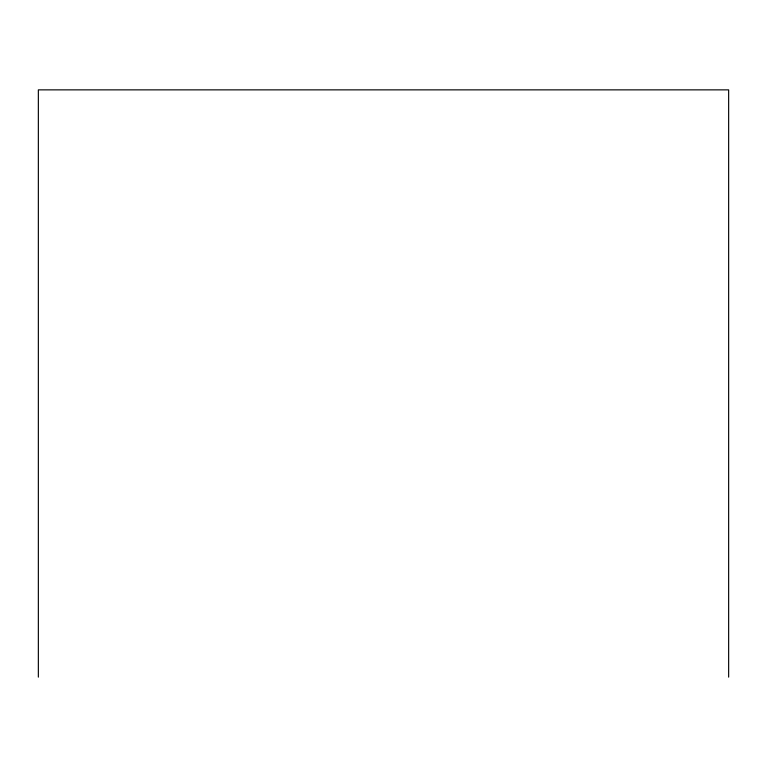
<?xml version="1.0" encoding="UTF-8"?>
<svg xmlns="http://www.w3.org/2000/svg" width="767" height="767" viewBox="0 0 767 767"><rect width="100%" height="100%" fill="white"/><g stroke="black" fill="none" stroke-linecap="round" stroke-linejoin="round"><path stroke-width="1.15" d="M728.65 677.136L728.65 89.864L38.35 89.864L38.35 677.136"/></g></svg>
